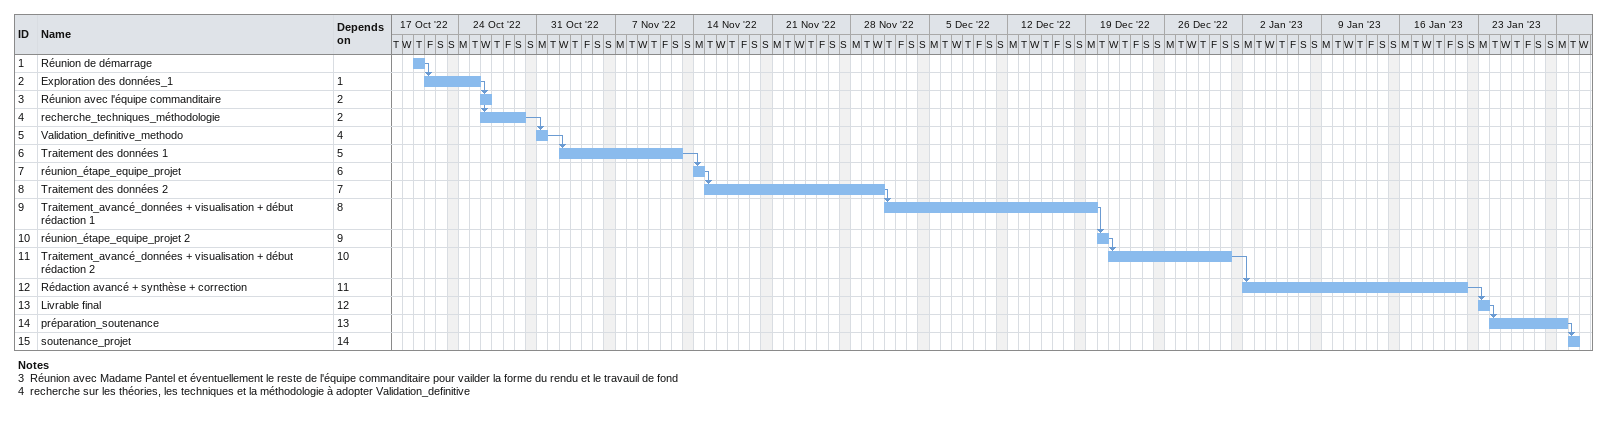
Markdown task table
| ID | Task | Start | Finish | Predecessors |
|---|---|---|---|---|
| 1 | Réunion de démarrage | 2022-10-20 | 2022-10-20 |  |
| 2 | Exploration des données_1 | 2022-10-21 | 2022-10-25 | 1 |
| 3 | Réunion avec l'équipe commanditaire | 2022-10-26 | 2022-10-26 | 2 |
| 4 | recherche_techniques_méthodologie | 2022-10-26 | 2022-10-29 | 2 |
| 5 | Validation_definitive_methodo | 2022-10-31 | 2022-10-31 | 4 |
| 6 | Traitement des données 1 | 2022-11-02 | 2022-11-12 | 5 |
| 7 | réunion_étape_equipe_projet | 2022-11-14 | 2022-11-14 | 6 |
| 8 | Traitement des données 2 | 2022-11-15 | 2022-11-30 | 7 |
| 9 | Traitement_avancé_données + visualisation + début rédaction 1 | 2022-12-01 | 2022-12-19 | 8 |
| 10 | réunion_étape_equipe_projet 2 | 2022-12-20 | 2022-12-20 | 9 |
| 11 | Traitement_avancé_données + visualisation + début rédaction 2 | 2022-12-21 | 2022-12-31 | 10 |
| 12 | Rédaction avancé + synthèse + correction | 2023-01-02 | 2023-01-21 | 11 |
| 13 | Livrable final | 2023-01-23 | 2023-01-23 | 12 |
| 14 | préparation_soutenance | 2023-01-24 | 2023-01-30 | 13 |
| 15 | soutenance_projet | 2023-01-31 | 2023-01-31 | 14 |

Notes
- 3: Réunion avec Madame Pantel et éventuellement le reste de l'équipe commanditaire pour vailder la forme du rendu et le travauil de fond
- 4: recherche sur les théories, les techniques et la méthodologie à adopter Validation_definitive
